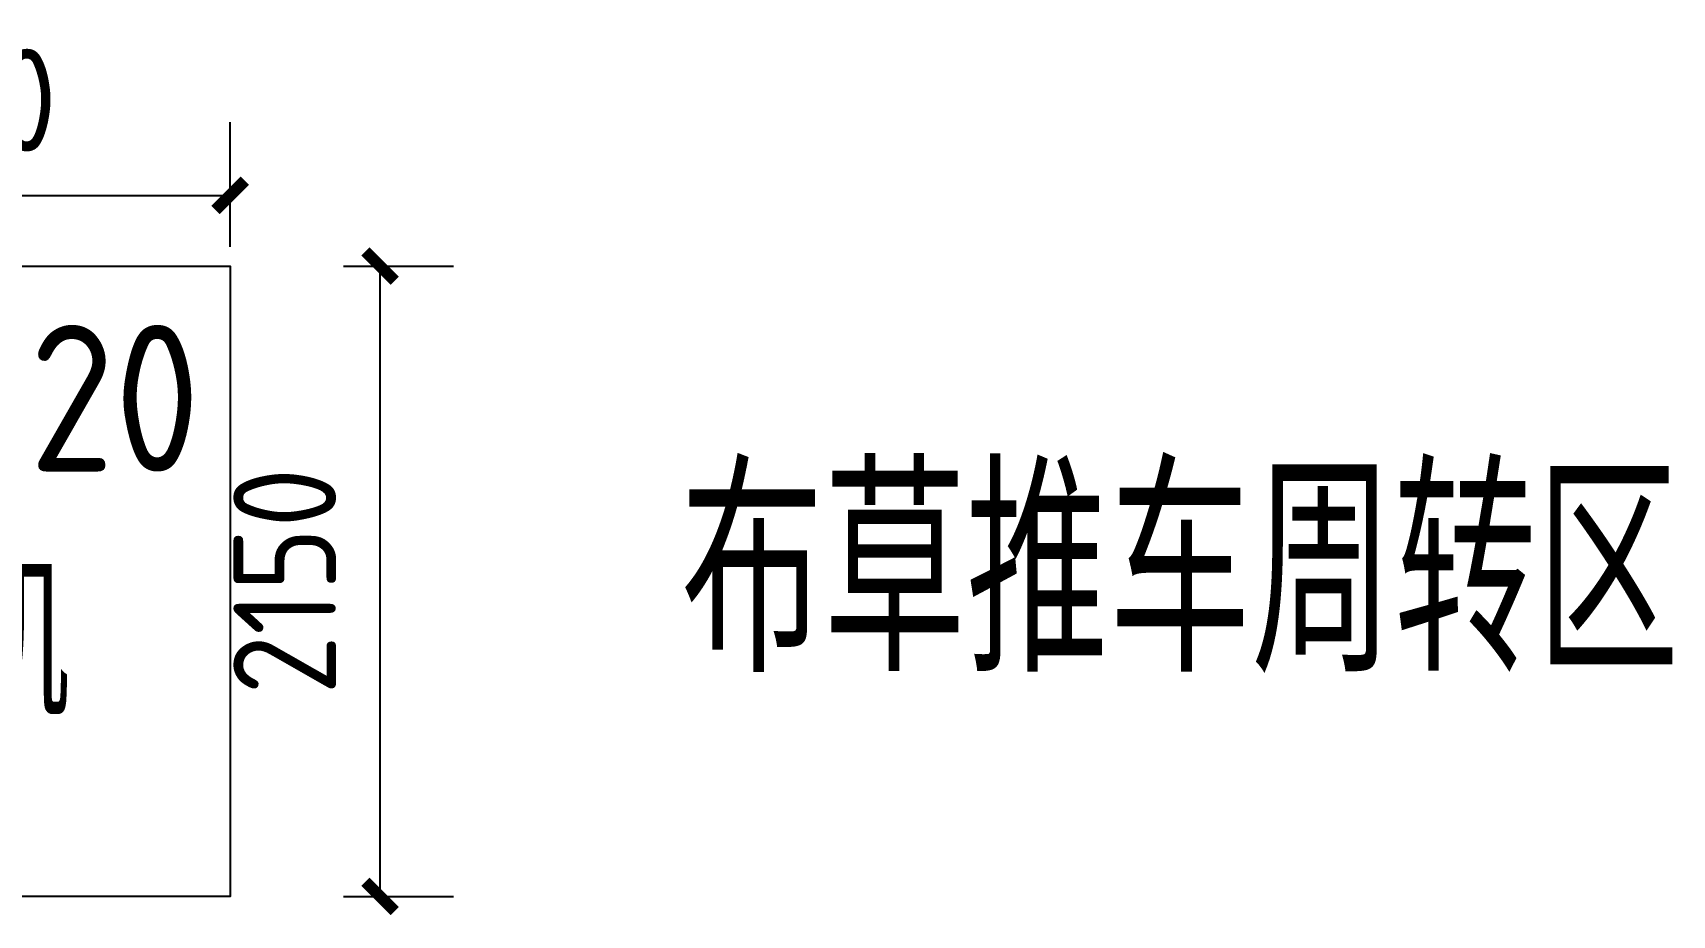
# Model space of a CAD drawing. Extents: x -2187 to 96136, y -11110 to 52208.
# Drawn here: x 14962 to 20550, y 10051 to 13061 of the extents above; entities that cross this region are included whole.
import ezdxf

# ---------------------------------------------------------------- set-up
doc = ezdxf.new("R2010")
doc.units = 0
doc.header["$LTSCALE"] = 1000
doc.header["$MEASUREMENT"] = 0
doc.styles.get("Standard").update_dxf_attribs({"font": 'gbenor.shx', "bigfont": 'gbcbig.shx'})
doc.dimstyles.get("Standard").update_dxf_attribs({"dimscale": 100, "dimtxt": 3.5, "dimasz": 1, "dimexe": 2.5, "dimexo": 3, "dimgap": 1.5, "dimtad": 1, "dimdec": 0, "dimzin": 0, "dimdsep": 46, "dimtxsty": 'Standard', "dimblk": 'ARCHTICK', "dimcen": 0.09, "dimadec": 0, "dimazin": 0, "dimtfac": 1, "dimtdec": 0, "dimtix": 1, "dimtmove": 2, "dimatfit": 3, "dimfxl": 0, "dimtolj": 1, "dimtzin": 0, "dimarcsym": 0})

# ---------------------------------------------------------------- blocks, each defined once
blk = doc.blocks.new('_ArchTick')
at = {"color": 0, "linetype": 'ByBlock', "const_width": 0.4}
blk.add_lwpolyline([(-0.5, -0.5), (0.5, 0.5)], dxfattribs=at)
blk = doc.blocks.new('*D97')
at = {"color": 0, "lineweight": -2}
for p, q in [((13635.6, 12330), (13635.6, 12756)), ((15635.1, 12330), (15635.1, 12756)), ((13635.6, 12506), (15635.1, 12506))]:
    blk.add_line(p, q, dxfattribs=at)
at = {"layer": 'Defpoints', "color": 0}
for p in [(15635.1, 12506), (13635.6, 12030), (15635.1, 12030)]:
    blk.add_point(p, dxfattribs=at)
at = {"color": 0, "lineweight": -2, "xscale": 100, "yscale": 100, "zscale": 100, "rotation": 180}
blk.add_blockref('_ArchTick', (13635.6, 12506), dxfattribs=at)
at = {"color": 0, "lineweight": -2, "xscale": 100, "yscale": 100, "zscale": 100}
blk.add_blockref('_ArchTick', (15635.1, 12506), dxfattribs=at)
at = {"color": 0, "insert": (14635.4, 12831), "char_height": 350, "attachment_point": 5}
blk.add_mtext('\\A1;2000', dxfattribs=at)
blk = doc.blocks.new('*D98')
at = {"color": 0, "lineweight": -2}
for p, q in [((16021.3, 12264.9), (16395.8, 12264.9)), ((16145.8, 10114.9), (16145.8, 12264.9)), ((16021.3, 10114.9), (16395.8, 10114.9))]:
    blk.add_line(p, q, dxfattribs=at)
at = {"layer": 'Defpoints', "color": 0}
for p in [(15721.3, 12264.9), (16145.8, 12264.9), (15721.3, 10114.9)]:
    blk.add_point(p, dxfattribs=at)
at = {"color": 0, "lineweight": -2, "xscale": 100, "yscale": 100, "zscale": 100}
for p, rotation in [((16145.8, 12264.9), 90), ((16145.8, 10114.9), 270)]:
    blk.add_blockref('_ArchTick', p, dxfattribs=dict(at, rotation=rotation))
at = {"color": 0, "insert": (15820.8, 11189.9), "char_height": 350, "attachment_point": 5, "rotation": 90}
blk.add_mtext('\\A1;2150', dxfattribs=at)

msp = doc.modelspace()

# ---------------------------------------------------------------- linework, layer by layer
msp.add_lwpolyline([(13635.641, 12264.855), (15635.141, 12264.855), (15635.141, 10114.855), (13635.641, 10114.855)], close=True)

# ---------------------------------------------------------------- texts
at = {"attachment_point": 1}
for s, insert, char_height, width in [('HG120\\P烘干机', (14006.323, 12064.175), 500, 1607.68975), ('布草推车周转区', (17170.51, 11556.84), 675.1773, 4961.82045)]:
    msp.add_mtext(s, dxfattribs=dict(at, insert=insert, char_height=char_height, width=width))

# ---------------------------------------------------------------- dimensions: what is measured, and where the dimension line sits
dim = msp.add_linear_dim(base=(15635.141110127, 12505.953799444), p1=(13635.641110127, 12029.991987416), p2=(15635.141110127, 12029.991987416), dimstyle='Standard', override={"dimarcsym": 1})
dim.commit()
dim.dimension.update_dxf_attribs({"geometry": '*D97', "text_midpoint": (14635.391110127, 12830.953799444)})
dim = msp.add_linear_dim(base=(16145.832, 12264.855), p1=(15721.257, 10114.855), p2=(15721.257, 12264.855), angle=90, dimstyle='Standard', override={"dimarcsym": 1})
dim.commit()
dim.dimension.update_dxf_attribs({"geometry": '*D98', "text_midpoint": (15820.832, 11189.855)})

doc.saveas('drawing.dxf')
